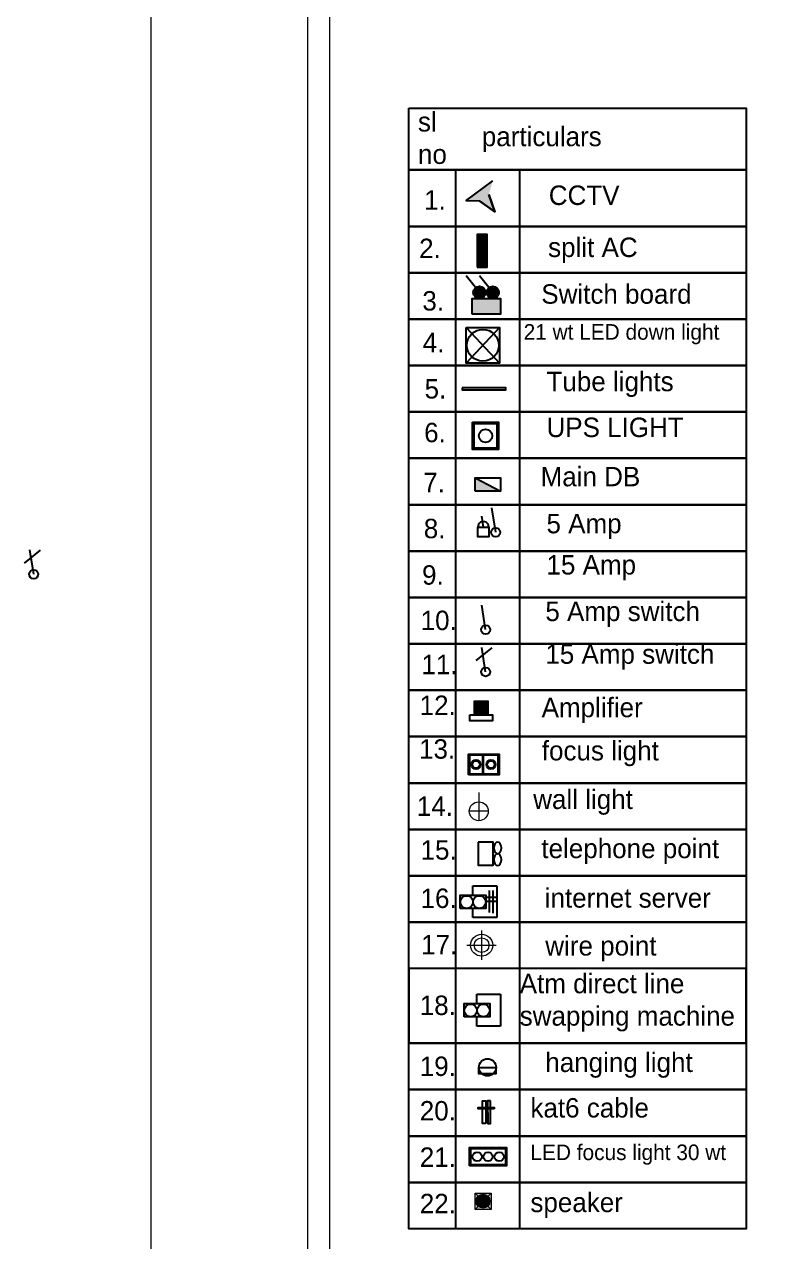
# Model space of a CAD drawing. Header units: inches. Extents: x 111501 to 134888, y 46021 to 52102.
# Drawn here: x 111643 to 112020, y 46933 to 47553 of the extents above; entities that cross this region are included whole.
import ezdxf

# ---------------------------------------------------------------- set-up
doc = ezdxf.new("R2010")
doc.units = ezdxf.units.IN
doc.header["$MEASUREMENT"] = 0
for name, color, linetype, lineweight in [('ceiling light', 5, 'Continuous', 5), ('dimension', 250, 'Continuous', 0), ('electrical 2', 1, 'Continuous', 0), ('furnuture light', 142, 'Continuous', 0), ('SHEET', 7, 'Continuous', 30), ('wall', 7, 'Continuous', 9)]:
    doc.layers.add(name, color=color, linetype=linetype, lineweight=lineweight)
doc.layers.add('electrical layout', color=250, linetype='Continuous')
doc.layers.add('electrical planing', color=251, linetype='Continuous')
doc.styles.get("Standard").update_dxf_attribs({"font": 'txt.shx', "height": 6})

# ---------------------------------------------------------------- blocks, each defined once
blk = doc.blocks.new('cctv')
at = {"layer": 'electrical layout'}
h = blk.add_hatch(color=122, dxfattribs=at)
h.set_gradient(color1=(19, 236, 153), color2=(76, 0, 0), one_color=1)
h.paths.add_polyline_path([(24133.65, 5037.24), (24127.98, 5043.08), (24131.36, 5042.62), (24135.52, 5044.65), (24133.39, 5040.62)])
h = blk.add_hatch(color=122, dxfattribs=at)
h.set_gradient(color1=(19, 236, 153), color2=(76, 0, 0), rotation=90, one_color=1, name='HEMISPHERICAL')
h.paths.add_polyline_path([(24127.98, 5043.08), (24131.36, 5042.62), (24135.52, 5044.65), (24133.39, 5040.62), (24133.65, 5037.24)])
at = {"layer": 'electrical layout', "color": 7}
blk.add_lwpolyline([(24133.39, 5040.62), (24135.52, 5044.65), (24135.52, 5044.65), (24131.36, 5042.62)], dxfattribs=at)
blk = doc.blocks.new('cct')
at = {"linetype": 'ByBlock'}
for p, q in [((-256.08, 4774.33), (-256.62, 4780.62)), ((-256.62, 4780.62), (-246.3, 4769.8)), ((-259.93, 4767.25), (-256.08, 4774.33)), ((-252.53, 4770.75), (-259.93, 4767.25))]:
    blk.add_line(p, q, dxfattribs=at)
at = {"layer": 'electrical planing', "color": 6, "xscale": 1.768501453454219, "yscale": 1.768501453454219, "zscale": 1.768501453454219, "rotation": 179.2941866071456}
blk.add_blockref('cctv', (42530.42, 13162.25), dxfattribs=at)
blk = doc.blocks.new('dgh')
at = {"layer": 'electrical planing', "linetype": 'ByBlock'}
h = blk.add_hatch(color=36, dxfattribs=at)
h.set_gradient(color1=(121, 78, 22), color2=(227, 174, 104), one_color=1, tint=0.65, name='SPHERICAL')
h.paths.add_polyline_path([(-72.26, 1878.91, -1), (-72.26, 1875.82, -1)])
h = blk.add_hatch(color=36, dxfattribs=at)
h.set_gradient(color1=(121, 78, 22), color2=(227, 174, 104), one_color=1, tint=0.65, name='SPHERICAL')
h.paths.add_polyline_path([(-68.91, 1878.91, -1), (-68.91, 1875.82, -1)])
h = blk.add_hatch(color=36, dxfattribs=at)
h.set_gradient(color1=(121, 78, 22), color2=(227, 174, 104), one_color=1, tint=0.65, name='CYLINDER')
h.paths.add_polyline_path([(-74.07, 1871.89), (-74.07, 1875.82), (-66.95, 1875.82), (-66.95, 1871.89)])
at = {"layer": 'electrical planing', "color": 7, "linetype": 'ByBlock'}
for p, q in [((-72.26, 1877.37), (-75.59, 1881.54)), ((-68.91, 1877.37), (-72.24, 1881.54))]:
    blk.add_line(p, q, dxfattribs=at)
blk.add_lwpolyline([(-74.07, 1871.89), (-74.07, 1875.82), (-66.95, 1875.82), (-66.95, 1871.89)], close=True, dxfattribs=at)
for centre in [(-72.26, 1877.37), (-68.91, 1877.37)]:
    blk.add_circle(centre, 1.55, dxfattribs=at)
blk = doc.blocks.new('ac')
h = blk.add_hatch()
h.set_pattern_fill('ANSI34', color=5, scale=0.610107, angle=270, style=0)
h.set_pattern_definition([(315, (22596.1116, 2489.52766), (0.32355821, 0.32355821), []), (315, (22596.1116, 2489.4198), (0.32355821, 0.32355821), []), (315, (22596.1116, 2489.31195), (0.32355821, 0.32355821), []), (315, (22596.1116, 2489.2041), (0.32355821, 0.32355821), [])])
h.paths.add_polyline_path([(24130.22, 5022.76), (24130.22, 5030.99), (24132.75, 5030.99), (24132.75, 5022.76)])
at = {"color": 0, "ltscale": 7}
blk.add_lwpolyline([(24130.22, 5022.76), (24132.75, 5022.76), (24132.75, 5030.99), (24130.22, 5030.99)], close=True, dxfattribs=at)
blk = doc.blocks.new('5 amp')
at = {"color": 6}
blk.add_line((24133.41, 4862.91), (24132.99, 4865.66), dxfattribs=at)
blk.add_lwpolyline([(24132.01, 4862.91), (24134.78, 4862.91), (24134.79, 4860.45), (24132.02, 4860.44)], close=True, dxfattribs=at)
blk.add_arc((24133.4, 4862.91), 1.38, 359.9995, 180.3454, dxfattribs=at)
blk = doc.blocks.new('ampli')
at = {"layer": 'dimension'}
h = blk.add_hatch(color=97, dxfattribs=at)
h.set_gradient(color1=(46, 142, 62), one_color=1, tint=1, name='CURVED')
h.paths.add_polyline_path([(3286.92, 2104.21), (3288, 2105.31), (3282.35, 2105.31), (3283.39, 2104.25, -0.41885)])
h = blk.add_hatch(color=97, dxfattribs=at)
h.set_gradient(color1=(46, 142, 62), rotation=90, one_color=1, tint=1, name='INVCURVED')
h.paths.add_polyline_path([(3282.35, 2099.52), (3283.46, 2100.66, -0.210258), (3282.65, 2102.49, -0.199678), (3283.39, 2104.25), (3282.35, 2105.31)])
h = blk.add_hatch(color=233, dxfattribs=at)
h.set_gradient(color1=(219, 123, 161), one_color=1, tint=1, name='SPHERICAL')
h.paths.add_polyline_path([(3286.92, 2104.21, 0.41885), (3283.39, 2104.25), (3285.17, 2102.41)])
h.paths.add_polyline_path([(3283.46, 2100.66), (3285.17, 2102.41), (3283.39, 2104.25, 0.199678), (3282.65, 2102.49, 0.210258)])
h.paths.add_polyline_path([(3285.17, 2102.41), (3286.85, 2100.69, 0.204601), (3287.62, 2102.49, 0.194044), (3286.92, 2104.21)])
h.paths.add_polyline_path([(3286.85, 2100.69), (3285.17, 2102.41), (3283.46, 2100.66, 0.395179)])
h = blk.add_hatch(color=97, dxfattribs=at)
h.set_gradient(color1=(46, 142, 62), rotation=90, one_color=1, tint=1, name='INVCURVED')
h.paths.add_polyline_path([(3288, 2105.31), (3286.92, 2104.21, -0.194044), (3287.62, 2102.49, -0.204601), (3286.85, 2100.69), (3288, 2099.52)])
h = blk.add_hatch(color=97, dxfattribs=at)
h.set_gradient(color1=(46, 142, 62), one_color=1, tint=1, name='INVCURVED')
h.paths.add_polyline_path([(3288, 2099.52), (3286.85, 2100.69, -0.395179), (3283.46, 2100.66), (3282.35, 2099.52)])
blk.add_lwpolyline([(3280.5, 2099.52), (3289.85, 2099.52), (3289.85, 2097.08), (3280.5, 2097.08)], close=True)
at = {"layer": 'dimension', "color": 7}
for p, q in [((3282.35, 2105.31), (3288, 2099.52)), ((3288, 2105.31), (3282.35, 2099.52))]:
    blk.add_line(p, q, dxfattribs=at)
blk.add_lwpolyline([(3282.35, 2105.31), (3288, 2105.31), (3288, 2099.52), (3282.35, 2099.52)], close=True, dxfattribs=at)
blk.add_circle((3285.14, 2102.49), 2.48, dxfattribs=at)
blk = doc.blocks.new('swr')
at = {"layer": 'electrical planing', "color": 6}
for points in [[(15699.4, -3477.78), (15710.46, -3477.78), (15710.46, -3494.34), (15699.4, -3494.34)], [(15699.9, -3485.42), (15709.96, -3485.42), (15709.96, -3478.28), (15699.9, -3478.28)], [(15699.9, -3493.84), (15709.96, -3493.84), (15709.96, -3485.67), (15699.9, -3485.67)]]:
    blk.add_lwpolyline(points, close=True, dxfattribs=at)
for centre, radius in [((15704.95, -3481.79), 2.46), ((15704.95, -3481.79), 1.96), ((15704.95, -3489.84), 2.46), ((15704.95, -3489.84), 1.96)]:
    blk.add_circle(centre, radius, dxfattribs=at)
blk = doc.blocks.new('hk')
for centre in [(22586.2, 4640.71), (22589.39, 4640.71)]:
    blk.add_circle(centre, 1.59)
at = {"layer": 'electrical layout', "color": 7, "linetype": 'ByBlock'}
for p, q in [((22587.79, 4642.44), (22587.79, 4644.79)), ((22587.79, 4644.79), (22593.74, 4644.79)), ((22593.74, 4644.79), (22593.74, 4636.79)), ((22587.76, 4636.79), (22587.76, 4639.11)), ((22593.74, 4636.79), (22587.76, 4636.79))]:
    blk.add_line(p, q, dxfattribs=at)
blk.add_lwpolyline([(22584.6, 4639.11), (22584.6, 4642.44), (22590.98, 4642.44), (22590.98, 4639.11)], close=True, dxfattribs=at)
blk = doc.blocks.new('qer')
at = {"layer": 'electrical planing', "color": 7}
for p, q in [((16267.42, -4910.15), (16269.85, -4910.15)), ((16267.93, -4908.47), (16267.93, -4913.99)), ((16268.92, -4908.47), (16268.92, -4914.16)), ((16267.42, -4911.15), (16269.85, -4911.15))]:
    blk.add_line(p, q, dxfattribs=at)
at = {"layer": 'electrical planing', "color": 6}
blk.add_blockref('hk', (-6323.89, -9552.07), dxfattribs=at)
blk = doc.blocks.new('wall light')
at = {"layer": 'furnuture light'}
for p, q in [((16896.93, 24760.98), (16896.93, 24754.37)), ((16890.32, 24757.67), (16900.23, 24757.67))]:
    blk.add_line(p, q, dxfattribs=at)
blk.add_circle((16896.93, 24757.67), 3.3, dxfattribs=at)
blk = doc.blocks.new('POINT')
at = {"layer": 'electrical 2'}
for p, q in [((-3013.56, 3860.74, 29.22), (-3013.56, 3855.65, 29.22)), ((-3016.11, 3858.19, 29.22), (-3011.02, 3858.19, 29.22))]:
    blk.add_line(p, q, dxfattribs=at)
for radius in [1.91, 1.27]:
    blk.add_circle((-3013.56, 3858.19, 29.22), radius, dxfattribs=at)
blk = doc.blocks.new('kat b cable')
at = {"color": 6}
for points in [[(24133.78, 4881.56), (24133.4, 4881.56), (24133.39, 4884.31), (24133.77, 4884.31)], [(24134.34, 4884.29), (24134, 4884.29), (24134.01, 4881.56), (24134.35, 4881.56)], [(24134.78, 4883.35), (24132.88, 4883.35), (24132.88, 4883.52), (24134.78, 4883.52)]]:
    blk.add_lwpolyline(points, close=True, dxfattribs=at)
blk = doc.blocks.new('speaker')
at = {"layer": 'ceiling light'}
h = blk.add_hatch(color=97, dxfattribs=at)
h.set_gradient(color1=(46, 142, 62), one_color=1, tint=1, name='CURVED')
h.paths.add_polyline_path([(24133.57, 5017.97), (24134.22, 5018.64), (24130.77, 5018.64), (24131.41, 5017.99, -0.41885)])
h = blk.add_hatch(color=97, dxfattribs=at)
h.set_gradient(color1=(46, 142, 62), rotation=90, one_color=1, tint=1, name='INVCURVED')
h.paths.add_polyline_path([(24130.77, 5015.11), (24131.45, 5015.8, -0.210258), (24130.96, 5016.92, -0.199678), (24131.41, 5017.99), (24130.77, 5018.64)])
h = blk.add_hatch(color=233, dxfattribs=at)
h.set_gradient(color1=(219, 123, 161), one_color=1, tint=1, name='SPHERICAL')
h.paths.add_polyline_path([(24133.57, 5017.97, 0.41885), (24131.41, 5017.99), (24132.5, 5016.87)])
h.paths.add_polyline_path([(24131.45, 5015.8), (24132.5, 5016.87), (24131.41, 5017.99, 0.199678), (24130.96, 5016.92, 0.210258)])
h.paths.add_polyline_path([(24132.5, 5016.87), (24133.52, 5015.82, 0.204601), (24133.99, 5016.92, 0.194044), (24133.57, 5017.97)])
h.paths.add_polyline_path([(24133.52, 5015.82), (24132.5, 5016.87), (24131.45, 5015.8, 0.395179)])
h = blk.add_hatch(color=97, dxfattribs=at)
h.set_gradient(color1=(46, 142, 62), rotation=90, one_color=1, tint=1, name='INVCURVED')
h.paths.add_polyline_path([(24134.22, 5018.64), (24133.57, 5017.97, -0.194044), (24133.99, 5016.92, -0.204601), (24133.52, 5015.82), (24134.22, 5015.11)])
h = blk.add_hatch(color=97, dxfattribs=at)
h.set_gradient(color1=(46, 142, 62), one_color=1, tint=1, name='INVCURVED')
h.paths.add_polyline_path([(24134.22, 5015.11), (24133.52, 5015.82, -0.395179), (24131.45, 5015.8), (24130.77, 5015.11)])
at = {"layer": 'ceiling light', "color": 7}
for p, q in [((24130.77, 5018.64), (24134.22, 5015.11)), ((24134.22, 5018.64), (24130.77, 5015.11))]:
    blk.add_line(p, q, dxfattribs=at)
blk.add_lwpolyline([(24130.77, 5018.64), (24134.22, 5018.64), (24134.22, 5015.11), (24130.77, 5015.11)], close=True, dxfattribs=at)
blk.add_circle((24132.47, 5016.92), 1.51, dxfattribs=at)

msp = doc.modelspace()

# ---------------------------------------------------------------- hatches: boundary and pattern name
at = {"layer": 'electrical planing', "ltscale": 7}
msp.add_hatch(color=6, dxfattribs=at).paths.add_polyline_path([(111872.94, 47314.91), (111885.87, 47314.91), (111872.94, 47321.66)])

# ---------------------------------------------------------------- linework, layer by layer
at = {"layer": 'electrical planing'}
for p, q in [((111868.42, 47398.2), (111885.29, 47380.13)), ((111885.29, 47398.2), (111868.42, 47380.13)), ((111872.94, 47321.66), (111885.87, 47314.91))]:
    msp.add_line(p, q, dxfattribs=at)
at = {"layer": 'electrical planing', "color": 6, "ltscale": 0.5}
for p, q in [((111883.37, 47293.93), (111881.46, 47306.35)), ((111648.17, 47272.55), (111646.26, 47284.97)), ((111878.25, 47244.36), (111876.35, 47256.78)), ((111878.25, 47222.84), (111876.35, 47235.26))]:
    msp.add_line(p, q, dxfattribs=at)
at = {"layer": 'electrical planing', "color": 6}
for p, q in [((111643.39, 47278.26), (111651.56, 47284.78)), ((111873.47, 47228.56), (111881.65, 47235.07))]:
    msp.add_line(p, q, dxfattribs=at)
at = {"layer": 'electrical planing', "color": 7}
for points in [[(111839.16, 47509.9), (112010.93, 47509.9), (112010.93, 47033.68), (111839.16, 47033.68)], [(111839.16, 47509.9), (112010.93, 47509.9), (112010.93, 47478.51), (111839.16, 47478.51)], [(111863.05, 47478.51), (111895.47, 47478.51), (111895.47, 46939.19), (111863.05, 46939.19)], [(111839.16, 47033.68), (112010.93, 47033.68), (112010.93, 47071.74), (111839.16, 47071.74)], [(111839.16, 47033.68), (112010.93, 47033.68), (112010.93, 47010.06), (111839.16, 47010.06)], [(111839.16, 47010.06), (112010.93, 47010.06), (112010.93, 46986.44), (111839.16, 46986.44)], [(111839.16, 46986.44), (112010.93, 46986.44), (112010.93, 46962.81), (111839.16, 46962.81)], [(111870.06, 46971.24), (111870.06, 46980.65), (111888.88, 46980.65), (111888.88, 46971.24)], [(111870.65, 46971.83), (111870.65, 46980.06), (111888.3, 46980.06), (111888.3, 46971.83)], [(111839.16, 46962.81), (112010.93, 46962.81), (112010.93, 46939.19), (111839.16, 46939.19)]]:
    msp.add_lwpolyline(points, close=True, dxfattribs=at)
for points in [[(111839.16, 47449.71), (111839.16, 47478.51), (112010.93, 47478.51), (112010.93, 47449.71), (111839.16, 47449.71)], [(111839.16, 47449.71), (112010.93, 47449.71), (112010.93, 47426.09), (111839.16, 47426.09)], [(111839.16, 47426.09), (112010.93, 47426.09), (112010.93, 47402.46), (111839.16, 47402.46)], [(111839.16, 47402.46), (112010.93, 47402.46), (112010.93, 47378.84), (111839.16, 47378.84)], [(111839.16, 47378.84), (112010.93, 47378.84), (112010.93, 47355.22), (111839.16, 47355.22)], [(111839.16, 47355.22), (112010.93, 47355.22), (112010.93, 47331.59), (111839.16, 47331.59)], [(111839.16, 47331.59), (112010.93, 47331.59), (112010.93, 47307.97), (111839.16, 47307.97)], [(111839.16, 47307.97), (112010.93, 47307.97), (112010.93, 47284.35), (111839.16, 47284.35)], [(111839.16, 47284.35), (112010.93, 47284.35), (112010.93, 47260.72), (111839.16, 47260.72)], [(111839.16, 47260.72), (112010.93, 47260.72), (112010.93, 47237.1), (111839.16, 47237.1)], [(111839.16, 47237.1), (112010.93, 47237.1), (112010.93, 47213.48), (111839.16, 47213.48)], [(111839.16, 47213.48), (112010.93, 47213.48), (112010.93, 47189.85), (111839.16, 47189.85)], [(111839.16, 47189.85), (112010.93, 47189.85), (112010.93, 47166.23), (111839.16, 47166.23)], [(111839.16, 47166.23), (112010.93, 47166.23), (112010.93, 47142.61), (111839.16, 47142.61)], [(111839.16, 47142.61), (112010.93, 47142.61), (112010.93, 47118.99), (111839.16, 47118.99)], [(111839.16, 47118.99), (112010.93, 47118.99), (112010.93, 47095.36), (111839.16, 47095.36)], [(111839.16, 47095.36), (112010.93, 47095.36), (112010.93, 47071.74), (111839.16, 47071.74)]]:
    msp.add_lwpolyline(points, dxfattribs=at)
at = {"layer": 'electrical planing'}
msp.add_lwpolyline([(111868.42, 47398.2), (111885.29, 47398.2), (111885.29, 47380.13), (111868.42, 47380.13)], close=True, dxfattribs=at)
msp.add_lwpolyline([(111868.42, 47398.2), (111885.29, 47398.2), (111885.29, 47380.13), (111868.42, 47380.13)], close=True, dxfattribs=at)
msp.add_lwpolyline([(111868.42, 47398.2), (111885.29, 47398.2), (111885.29, 47380.13), (111868.42, 47380.13)], close=True, dxfattribs=at)
at = {"layer": 'electrical planing', "color": 30}
msp.add_lwpolyline([(111866.33, 47367.5), (111866.33, 47366.42), (111888.57, 47366.42), (111888.57, 47367.5)], close=True, dxfattribs=at)
at = {"layer": 'electrical planing', "color": 6, "linetype": 'ByBlock'}
for points in [[(111871.62, 47350.04), (111884.8, 47350.04), (111884.8, 47336.03), (111871.62, 47336.03)], [(111872.41, 47349.25), (111884.01, 47349.25), (111884.01, 47336.82), (111872.41, 47336.82)], [(111872.41, 47349.25), (111884.01, 47349.25), (111884.01, 47336.82), (111872.41, 47336.82)], [(111872.41, 47349.25), (111884.01, 47349.25), (111884.01, 47336.82), (111872.41, 47336.82)]]:
    msp.add_lwpolyline(points, close=True, dxfattribs=at)
at = {"layer": 'electrical planing', "color": 7, "linetype": 'ByBlock'}
msp.add_lwpolyline([(111872.94, 47314.91), (111872.94, 47321.66), (111885.87, 47321.66), (111885.87, 47314.91)], close=True, dxfattribs=at)
at = {"layer": 'electrical planing', "color": 6}
msp.add_lwpolyline([(111874.5, 47136.08), (111874.5, 47124.34), (111882.16, 47124.34), (111882.16, 47136.08)], close=True, dxfattribs=at)
at = {"layer": 'electrical planing', "color": 140}
msp.add_lwpolyline([(111874.83, 47021.4), (111883.52, 47021.4), (111883.52, 47018.12), (111874.83, 47018.12)], close=True, dxfattribs=at)
at = {"layer": 'electrical planing'}
msp.add_circle((111876.85, 47389.17), 8.11, dxfattribs=at)
msp.add_circle((111876.85, 47389.17), 8.11, dxfattribs=at)
msp.add_circle((111876.85, 47389.17), 8.11, dxfattribs=at)
at = {"layer": 'electrical planing', "color": 6, "linetype": 'ByBlock'}
msp.add_circle((111878.21, 47343.04), 3.39, dxfattribs=at)
at = {"layer": 'electrical planing', "color": 6, "ltscale": 0.5}
for centre in [(111883.37, 47293.93), (111648.17, 47272.55), (111878.25, 47244.36), (111878.25, 47222.84)]:
    msp.add_circle(centre, 2.28, dxfattribs=at)
at = {"layer": 'electrical planing', "color": 140}
msp.add_circle((111879.2, 47021.4), 4.37, dxfattribs=at)
at = {"layer": 'electrical planing', "color": 7}
for centre in [(111873.99, 46975.94), (111879.47, 46975.94), (111885.19, 46975.94)]:
    msp.add_circle(centre, 2.35, dxfattribs=at)
at = {"layer": 'electrical planing', "color": 6, "extrusion": (0, 0, -1)}
for centre in [(111884.36, 47133.16), (111884.36, 47127.2)]:
    msp.add_ellipse(centre, major_axis=(0, 2.97), ratio=0.658121, dxfattribs=at)
at = {"layer": 'SHEET', "color": 0, "lineweight": 5, "ltscale": 25}
for points in [[(111787.64, 46327.43), (112635.98, 46327.43), (112635.98, 48100.82), (111787.64, 48100.82)], [(111798.7, 46338.49), (112624.92, 46338.49), (112624.92, 48089.76), (111798.7, 48089.76)]]:
    msp.add_lwpolyline(points, close=True, dxfattribs=at)
at = {"layer": 'wall', "lineweight": 5}
msp.add_lwpolyline([(111708.02, 50109.69), (121840.05, 50109.69), (121840.05, 46020.82), (111708.02, 46020.82)], close=True, dxfattribs=at)

# ---------------------------------------------------------------- block references
at = {"layer": 'electrical planing', "xscale": 1.146571080966422, "yscale": 1.146571080966422, "zscale": 1.146571080966422, "rotation": 82.87826301745902}
msp.add_blockref('cct', (117343.64, 47075.19), dxfattribs=at)
at = {"layer": 'electrical planing', "color": 6}
for name, p, xscale, yscale, zscale in [('ac', (62944.76, 37244.22), 2.027712623177691, 2.027712623177691, 2.027712623177691), ('5 amp', (62941.48, 37436), 2.027712623177691, 2.027712623177691, 2.027712623177691), ('kat b cable', (9920.66, 26369.68), 4.224687570202034, 4.224687570202034, 4.224687570202034), ('speaker', (55460.89, 35224.91), 2.337765308935483, 2.337765308935483, 2.337765308935483)]:
    msp.add_blockref(name, p, dxfattribs=dict(at, xscale=xscale, yscale=yscale, zscale=zscale))
at = {"layer": 'electrical planing'}
for name, p, xscale, yscale, zscale in [('dgh', (112021.61, 43609.31), 2.027712623177691, 2.027712623177691, 2.027712623177691), ('qer', (78893.31, 57064.43), 2.027712623177691, 2.027712623177691, 2.027712623177691), ('POINT', (120737.82, 35738.36, -85.92), 2.940569630624843, 2.940569630624843, 2.940569630624843), ('hk', (66072.3, 37640.35), 2.027712623177691, 2.027712623177691, 2.027712623177691)]:
    msp.add_blockref(name, p, dxfattribs=dict(at, xscale=xscale, yscale=yscale, zscale=zscale))
at = {"layer": 'electrical planing', "color": 1, "xscale": 1.23712210094427, "yscale": 1.237122100940582, "zscale": 1.237122100940206}
msp.add_blockref('ampli', (107811.82, 44603.58), dxfattribs=at)
at = {"layer": 'electrical planing', "color": 6, "xscale": 0.9406351625804911, "yscale": 0.9406351625804911, "zscale": 0.9406351625804911, "rotation": 90}
msp.add_blockref('swr', (108598.29, 32403.03, 23.19), dxfattribs=at)
at = {"layer": 'electrical planing', "linetype": 'ByBlock', "xscale": 1.456371091271784, "yscale": 1.456371091271784, "zscale": 1.456371091271784, "rotation": 270}
msp.add_blockref('wall light', (75818.41, 71760.05), dxfattribs=at)

# ---------------------------------------------------------------- texts
at = {"layer": 'electrical planing', "color": 7, "attachment_point": 1}
for s, insert, char_height, width in [('{\\fViner Hand ITC|b0|i0|c0|p66;sl\\Pno}', (111843.8, 47507.93), 9.897, 23.1669), ('{\\fViner Hand ITC|b0|i0|c0|p66;particulars}', (111876.31, 47500.45), 9.897, 141.8975), ('{\\fViner Hand ITC|b0|i0|c0|p66;1.}', (111846.88, 47468.06), 9.897, 23.1669), ('{\\fViner Hand ITC|b0|i0|c0|p66;CCTV}', (111910.42, 47470.53), 9.897, 141.8975), ('{\\fViner Hand ITC|b0|i0|c0|p66;2.}', (111844.39, 47443.49), 9.897, 23.1669), ('{\\fViner Hand ITC|b0|i0|c0|p66;split AC}', (111910.08, 47444.01), 9.897, 141.8975), ('{\\fViner Hand ITC|b0|i0|c0|p66;3.}', (111846.04, 47416.75), 9.897, 23.1669), ('{\\fViner Hand ITC|b0|i0|c0|p66;Switch board}', (111906.6, 47420.23), 9.897, 141.8975), ('{\\fViner Hand ITC|b0|i0|c0|p66;\\H0.80139x;21 wt LED down light\\H1.247831x; }', (111897.62, 47399.95), 9.897, 141.8975), ('{\\fViner Hand ITC|b0|i0|c0|p66;4.}', (111846.22, 47395.52), 9.897, 23.1669), ('{\\fViner Hand ITC|b0|i0|c0|p66;Tube lights}', (111909.25, 47375.68), 9.897, 141.8975), ('{\\fViner Hand ITC|b0|i0|c0|p66;5.}', (111847.18, 47371.95), 9.897, 23.1669), ('{\\fViner Hand ITC|b0|i0|c0|p66;6.}', (111846.96, 47349.68), 9.897, 23.1669), ('{\\fViner Hand ITC|b0|i0|c0|p66;UPS LIGHT}', (111909.25, 47352.32), 9.897, 141.8975), ('{\\fViner Hand ITC|b0|i0|c0|p66;7.}', (111846.47, 47324.21), 9.897, 23.1669), ('{\\fViner Hand ITC|b0|i0|c0|p66;Main DB}', (111906.25, 47327.25), 9.897, 141.8975), ('{\\fViner Hand ITC|b0|i0|c0|p66;8.}', (111846.77, 47300.8), 9.897, 23.1669), ('{\\fViner Hand ITC|b0|i0|c0|p66;5 Amp}', (111909.25, 47303.31), 9.897, 141.8975), ('{\\fViner Hand ITC|b0|i0|c0|p66;15 Amp}', (111909.25, 47282.31), 9.897, 141.8975), ('{\\fViner Hand ITC|b0|i0|c0|p66;9.}', (111845.9, 47277.14), 9.897, 23.1669), ('{\\fViner Hand ITC|b0|i0|c0|p66;5 Amp switch}', (111908.67, 47258.6), 9.897, 141.8975), ('{\\fViner Hand ITC|b0|i0|c0|p66;10.}', (111845.17, 47253.99), 9.897, 23.1669), ('{\\fViner Hand ITC|b0|i0|c0|p66;15 Amp switch}', (111908.67, 47236.84), 9.897, 141.8975), ('{\\fViner Hand ITC|b0|i0|c0|p66;11.}', (111845.61, 47231.56), 9.897, 23.1669), ('{\\fViner Hand ITC|b0|i0|c0|p66;12.}', (111844.66, 47210.77), 9.897, 23.1669), ('{\\fViner Hand ITC|b0|i0|c0|p66;Amplifier}', (111906.76, 47209.65), 9.897, 141.8975), ('{\\fViner Hand ITC|b0|i0|c0|p66;13.}', (111844.36, 47188.52), 9.897, 23.1669), ('{\\fViner Hand ITC|b0|i0|c0|p66;focus light}', (111906.86, 47187.64), 9.897, 141.8975), ('{\\fViner Hand ITC|b0|i0|c0|p66;wall light}', (111902.49, 47162.88), 9.897, 141.8975), ('{\\fViner Hand ITC|b0|i0|c0|p66;14.}', (111843.23, 47159.4), 9.897, 23.1669), ('{\\fViner Hand ITC|b0|i0|c0|p66;15.}', (111845.13, 47137.11), 9.897, 23.1669), ('{\\fViner Hand ITC|b0|i0|c0|p66;telephone point}', (111906.64, 47137.86), 9.897, 141.8975), ('{\\fViner Hand ITC|b0|i0|c0|p66;16.}', (111845.13, 47112.48), 9.897, 23.1669), ('{\\fViner Hand ITC|b0|i0|c0|p66;internet server}', (111908.35, 47112.65), 9.897, 141.8975), ('{\\fViner Hand ITC|b0|i0|c0|p66;17.}', (111845.41, 47088.85), 9.897, 23.1669), ('{\\fViner Hand ITC|b0|i0|c0|p66;wire point}', (111908.64, 47088.25), 9.897, 141.8975), ('{\\fViner Hand ITC|b0|i0|c0|p66;Atm direct line\\Pswapping machine}', (111895.61, 47069.05), 9.897, 141.8975), ('{\\fViner Hand ITC|b0|i0|c0|p66;18.}', (111844.72, 47057.98), 9.897, 23.1669), ('{\\fViner Hand ITC|b0|i0|c0|p66;19.}', (111844.72, 47026.93), 9.897, 23.1669), ('{\\fViner Hand ITC|b0|i0|c0|p66;hanging light}', (111908.64, 47028.94), 9.897, 141.8975), ('{\\fViner Hand ITC|b0|i0|c0|p66;20.}', (111844.72, 47004.25), 9.897, 23.1669), ('{\\fViner Hand ITC|b0|i0|c0|p66;kat6 cable}', (111901.07, 47005.75), 9.897, 141.8975), ('{\\fViner Hand ITC|b0|i0|c0|p66;LED focus light 30 wt}', (111901.07, 46982.12), 7.9313, 141.8975), ('{\\fViner Hand ITC|b0|i0|c0|p66;21.}', (111844.72, 46980.63), 9.897, 23.1669), ('{\\fViner Hand ITC|b0|i0|c0|p66;22.}', (111844.72, 46957), 9.897, 23.1669), ('{\\fViner Hand ITC|b0|i0|c0|p66;speaker}', (111901.07, 46957.59), 9.897, 141.8975)]:
    msp.add_mtext(s, dxfattribs=dict(at, insert=insert, char_height=char_height, width=width))

doc.saveas('drawing.dxf')
